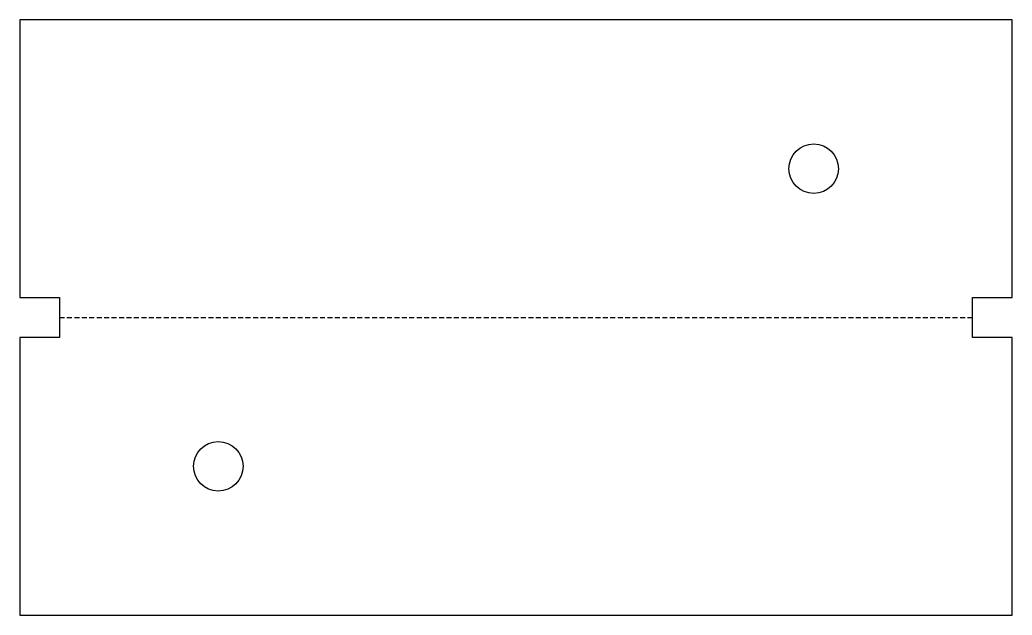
# Model space of a CAD drawing. Header units: millimetres. Extents: x 0 to 100, y 0 to 60.
import ezdxf

# ---------------------------------------------------------------- set-up
doc = ezdxf.new("R2010")
doc.units = ezdxf.units.MM
doc.linetypes.add('DASHED', pattern=[0.75, 0.5, -0.25])

msp = doc.modelspace()

# ---------------------------------------------------------------- linework, layer by layer
at = {"linetype": 'DASHED'}
msp.add_line((4, 30), (96, 30), dxfattribs=at)
msp.add_lwpolyline([(0, 0), (100, 0), (100, 28), (96, 28), (96, 32), (100, 32), (100, 60), (0, 60), (0, 32), (4, 32), (4, 28), (0, 28)], close=True)
for centre in [(80, 45), (20, 15)]:
    msp.add_circle(centre, 2.5)

doc.saveas('drawing.dxf')
